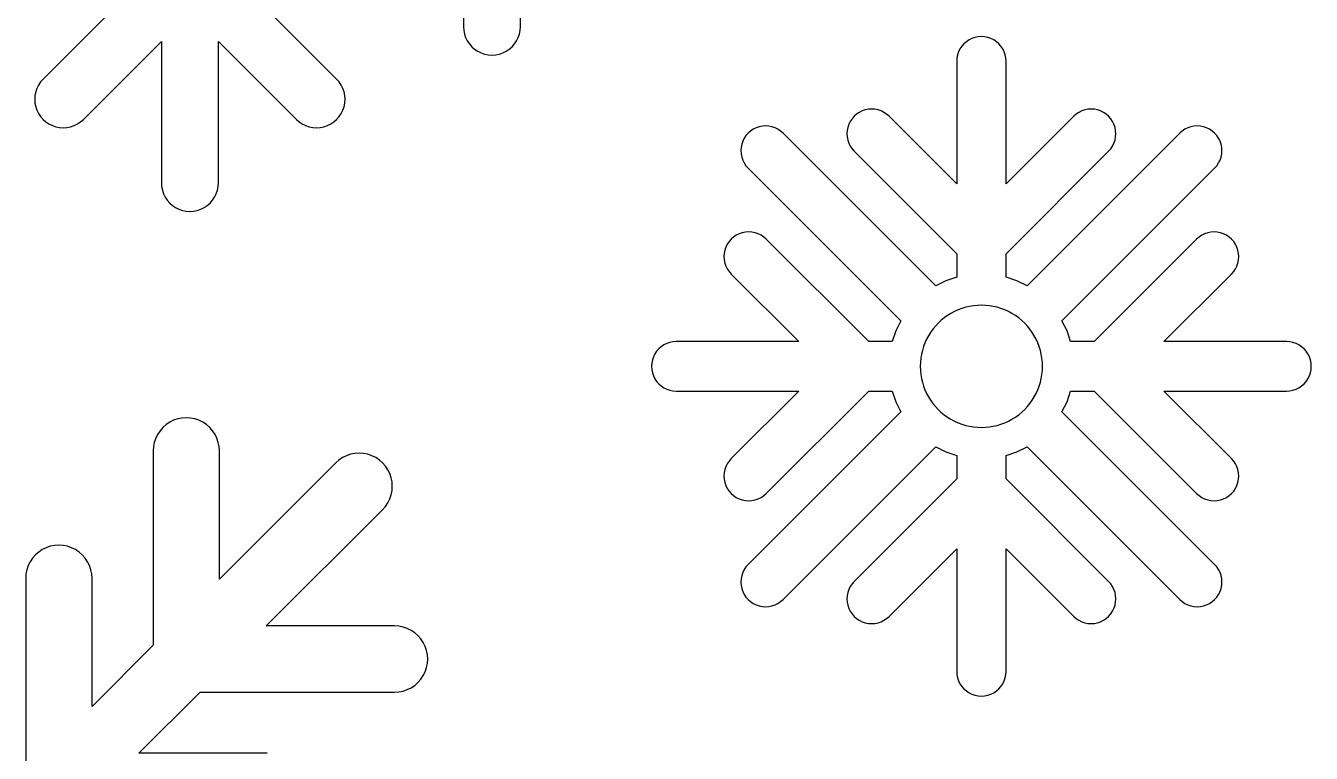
# Model space of a CAD drawing. Extents: x 0 to 210, y 0 to 297.
# Drawn here: x 50.2 to 112.3, y 53.6 to 88.7 of the extents above; entities that cross this region are included whole.
import ezdxf

# ---------------------------------------------------------------- set-up
doc = ezdxf.new("R2010")
doc.units = 0
doc.layers.add('Layer_1', color=7, linetype='CONTINUOUS')

msp = doc.modelspace()

# ---------------------------------------------------------------- linework, layer by layer
at = {"layer": 'Layer_1', "color": 7}
for p, q in [((71.329986, 96.744986), (71.329986, 88.670608)), ((74.081986, 88.670608), (74.081986, 93.993009)), ((56.747496, 91.844705), (51.038036, 86.135209)), ((65.208936, 86.135209), (59.499476, 91.844705)), ((71.329986, 88.670608), (71.341786, 88.491002)), ((71.341786, 88.491002), (71.376886, 88.3145)), ((71.376886, 88.3145), (71.434686, 88.144095)), ((71.434686, 88.144095), (71.514386, 87.982607)), ((73.897686, 87.982607), (73.977286, 88.144095)), ((73.977286, 88.144095), (74.035086, 88.3145)), ((74.035086, 88.3145), (74.070186, 88.491002)), ((74.070186, 88.491002), (74.081986, 88.670608)), ((96.022223, 88.149824), (95.874472, 88.099825)), ((96.175254, 88.179824), (96.022223, 88.149824)), ((96.330939, 88.189826), (96.175254, 88.179835)), ((96.486624, 88.179824), (96.330939, 88.189826)), ((96.639655, 88.149824), (96.486624, 88.179824)), ((96.787406, 88.099825), (96.639655, 88.149824)), ((52.984006, 84.189202), (56.747496, 87.952804)), ((56.747496, 87.952804), (56.747496, 81.126695)), ((59.499476, 81.126695), (59.499476, 87.952804)), ((59.499476, 87.952804), (63.262966, 84.189202)), ((71.514386, 87.982607), (71.614386, 87.833001)), ((71.614386, 87.833001), (71.732986, 87.697704)), ((71.732986, 87.697704), (71.868386, 87.579001)), ((71.868386, 87.579001), (72.017986, 87.47901)), ((73.393986, 87.47901), (73.543686, 87.579001)), ((73.543686, 87.579001), (73.678986, 87.697704)), ((73.678986, 87.697704), (73.797686, 87.833001)), ((73.797686, 87.833001), (73.897686, 87.982607)), ((95.297919, 87.593826), (95.228899, 87.453824)), ((95.384604, 87.723826), (95.297919, 87.593826)), ((95.487479, 87.840824), (95.384604, 87.723826)), ((95.604788, 87.943824), (95.487479, 87.840824)), ((95.734534, 88.030825), (95.604788, 87.943824)), ((95.874472, 88.099825), (95.734534, 88.030825)), ((96.927344, 88.030825), (96.787406, 88.099825)), ((97.05709, 87.943824), (96.927344, 88.030825)), ((97.174399, 87.840824), (97.05709, 87.943824)), ((97.277274, 87.723826), (97.174399, 87.840824)), ((97.363959, 87.593826), (97.277274, 87.723826)), ((97.432979, 87.453824), (97.363959, 87.593826)), ((72.017986, 87.47901), (72.179386, 87.399395)), ((72.179386, 87.399395), (72.349886, 87.341483)), ((72.349886, 87.341483), (72.526386, 87.306403)), ((72.526386, 87.306403), (72.705986, 87.294549)), ((72.705986, 87.294606), (72.885586, 87.306459)), ((72.885586, 87.306403), (73.062086, 87.341483)), ((73.062086, 87.341483), (73.232586, 87.399395)), ((73.232586, 87.399395), (73.393986, 87.47901)), ((95.148319, 87.152826), (95.138109, 86.997826)), ((95.138109, 86.997826), (95.138109, 81.079824)), ((95.178749, 87.305824), (95.148319, 87.152826)), ((95.228899, 87.453824), (95.178749, 87.305824)), ((97.483129, 87.305824), (97.432979, 87.453824)), ((97.513559, 87.152826), (97.483129, 87.305824)), ((97.523769, 86.997826), (97.513559, 87.152826)), ((97.523769, 81.079824), (97.523769, 86.997826)), ((50.739756, 85.688789), (50.681916, 85.518384)), ((50.819366, 85.850192), (50.739756, 85.688789)), ((50.919366, 85.999883), (50.819366, 85.850192)), ((51.038036, 86.135209), (50.919366, 85.999883)), ((65.327606, 85.999883), (65.208936, 86.135209)), ((65.427606, 85.850192), (65.327606, 85.999883)), ((65.507216, 85.688789), (65.427606, 85.850192)), ((65.565056, 85.518384), (65.507216, 85.688789)), ((50.646786, 85.341797), (50.635026, 85.162191)), ((50.635026, 85.162191), (50.646786, 84.982585)), ((50.681916, 85.518384), (50.646786, 85.341797)), ((65.600186, 85.341797), (65.565056, 85.518384)), ((65.611946, 85.162191), (65.600186, 85.341797)), ((65.600186, 84.982585), (65.611946, 85.162191)), ((50.646786, 84.982585), (50.681916, 84.806083)), ((50.681916, 84.806083), (50.739756, 84.635705)), ((50.739756, 84.635705), (50.819366, 84.47419)), ((50.819366, 84.47419), (50.919366, 84.324584)), ((65.327606, 84.324584), (65.427606, 84.47419)), ((65.427606, 84.47419), (65.507216, 84.635705)), ((65.507216, 84.635705), (65.565056, 84.806083)), ((65.565056, 84.806083), (65.600186, 84.982585)), ((90.305979, 84.445832), (90.188669, 84.342821)), ((90.435709, 84.531825), (90.305979, 84.445832)), ((90.575649, 84.600828), (90.435709, 84.531825)), ((90.723399, 84.650838), (90.575649, 84.600828)), ((90.876429, 84.681826), (90.723399, 84.650838)), ((91.032129, 84.691817), (90.876429, 84.681939)), ((91.187809, 84.681826), (91.032129, 84.691704)), ((91.340859, 84.650838), (91.187809, 84.681826)), ((91.488589, 84.600828), (91.340859, 84.650838)), ((91.628549, 84.531825), (91.488589, 84.600828)), ((91.758279, 84.445832), (91.628549, 84.531825)), ((91.875589, 84.342821), (91.758279, 84.445832)), ((100.903599, 84.445832), (100.786289, 84.342821)), ((101.033329, 84.531825), (100.903599, 84.445832)), ((101.173289, 84.600828), (101.033329, 84.531825)), ((101.321019, 84.650838), (101.173289, 84.600828)), ((101.474069, 84.681826), (101.321019, 84.650838)), ((101.629749, 84.691817), (101.474069, 84.681939)), ((101.785449, 84.681826), (101.629749, 84.691704)), ((101.938479, 84.650838), (101.785449, 84.681826)), ((102.086229, 84.600828), (101.938479, 84.650838)), ((102.226169, 84.531825), (102.086229, 84.600828)), ((102.355899, 84.445832), (102.226169, 84.531825)), ((102.473209, 84.342821), (102.355899, 84.445832)), ((50.919366, 84.324584), (51.038036, 84.189202)), ((51.038036, 84.189202), (51.173366, 84.070584)), ((51.173366, 84.070584), (51.323026, 83.970592)), ((51.323026, 83.970592), (51.484446, 83.891006)), ((51.484446, 83.891006), (51.654886, 83.833094)), ((51.654886, 83.833094), (51.831416, 83.797985)), ((51.831416, 83.797985), (52.011016, 83.786132)), ((52.011016, 83.786188), (52.190626, 83.798042)), ((52.190626, 83.797985), (52.367156, 83.833094)), ((52.367156, 83.833094), (52.537596, 83.891006)), ((52.537596, 83.891006), (52.699016, 83.970592)), ((52.699016, 83.970592), (52.848676, 84.070584)), ((52.848676, 84.070584), (52.984006, 84.189202)), ((63.262966, 84.189202), (63.398296, 84.070584)), ((63.398296, 84.070584), (63.547956, 83.970592)), ((63.547956, 83.970592), (63.709376, 83.891006)), ((63.709376, 83.891006), (63.879816, 83.833094)), ((63.879816, 83.833094), (64.056346, 83.797985)), ((64.056346, 83.797985), (64.235956, 83.786132)), ((64.235956, 83.786188), (64.415556, 83.798042)), ((64.415556, 83.797985), (64.592086, 83.833094)), ((64.592086, 83.833094), (64.762526, 83.891006)), ((64.762526, 83.891006), (64.923946, 83.970592)), ((64.923946, 83.970592), (65.073606, 84.070584)), ((65.073606, 84.070584), (65.208936, 84.189202)), ((65.208936, 84.189202), (65.327606, 84.324584)), ((85.457739, 83.784839), (85.317739, 83.715836)), ((85.605439, 83.834821), (85.457739, 83.784839)), ((85.758539, 83.864821), (85.605439, 83.834821)), ((85.914139, 83.875828), (85.758539, 83.864821)), ((86.069839, 83.864821), (85.914139, 83.875828)), ((86.222939, 83.834821), (86.069839, 83.864821)), ((86.370659, 83.784839), (86.222939, 83.834821)), ((86.510599, 83.715836), (86.370659, 83.784839)), ((89.879939, 83.807812), (89.849489, 83.654819)), ((89.930089, 83.955838), (89.879939, 83.807812)), ((89.999089, 84.09582), (89.930089, 83.955838)), ((90.085779, 84.224824), (89.999089, 84.09582)), ((90.188669, 84.342821), (90.085779, 84.224824)), ((95.138109, 81.079824), (91.875589, 84.342821)), ((100.786289, 84.342821), (97.523769, 81.079824)), ((102.576099, 84.224824), (102.473209, 84.342821)), ((102.662789, 84.09582), (102.576099, 84.224824)), ((102.731789, 83.955838), (102.662789, 84.09582)), ((102.781939, 83.807812), (102.731789, 83.955838)), ((102.812389, 83.654819), (102.781939, 83.807812)), ((106.291219, 83.784839), (106.151279, 83.715836)), ((106.438939, 83.834821), (106.291219, 83.784839)), ((106.592039, 83.864821), (106.438939, 83.834821)), ((106.747739, 83.875828), (106.592039, 83.864821)), ((106.903339, 83.864821), (106.747739, 83.875828)), ((107.056439, 83.834821), (106.903339, 83.864821)), ((107.204139, 83.784839), (107.056439, 83.834821)), ((107.344139, 83.715836), (107.204139, 83.784839)), ((84.881139, 83.278815), (84.812139, 83.138833)), ((84.967839, 83.408835), (84.881139, 83.278815)), ((85.070739, 83.525816), (84.967839, 83.408835)), ((85.188039, 83.628827), (85.070739, 83.525816)), ((85.317739, 83.715836), (85.188039, 83.628827)), ((86.640329, 83.628827), (86.510599, 83.715836)), ((86.757639, 83.525816), (86.640329, 83.628827)), ((94.127629, 76.155836), (86.757639, 83.525816)), ((89.839289, 83.498835), (89.849489, 83.342823)), ((89.849489, 83.654819), (89.83929, 83.498835)), ((89.849489, 83.342823), (89.879939, 83.18983)), ((89.879939, 83.18983), (89.930089, 83.042821)), ((105.904239, 83.525816), (98.534249, 76.155836)), ((102.731789, 83.042821), (102.781939, 83.18983)), ((102.781939, 83.18983), (102.812389, 83.342823)), ((102.812389, 83.342823), (102.822589, 83.498835)), ((102.822589, 83.498835), (102.81239, 83.654819)), ((106.021549, 83.628827), (105.904239, 83.525816)), ((106.151279, 83.715836), (106.021549, 83.628827)), ((107.473839, 83.628827), (107.344139, 83.715836)), ((107.591139, 83.525816), (107.473839, 83.628827)), ((107.694039, 83.408835), (107.591139, 83.525816)), ((107.780739, 83.278815), (107.694039, 83.408835)), ((107.849739, 83.138833), (107.780739, 83.278815)), ((84.721339, 82.682818), (84.731539, 82.526834)), ((84.731539, 82.837814), (84.72134, 82.682818)), ((84.761939, 82.990835), (84.731539, 82.837814)), ((84.812139, 83.138833), (84.761939, 82.990835)), ((89.930089, 83.042821), (89.999089, 82.902838)), ((89.999089, 82.902838), (90.085779, 82.772819)), ((90.085779, 82.772819), (90.188669, 82.655837)), ((90.188669, 82.655837), (95.138109, 77.705829)), ((97.523769, 77.705829), (102.473209, 82.655837)), ((102.473209, 82.655837), (102.576099, 82.772819)), ((102.576099, 82.772819), (102.662789, 82.902838)), ((102.662789, 82.902838), (102.731789, 83.042821)), ((107.899939, 82.990835), (107.849739, 83.138833)), ((107.930339, 82.837814), (107.899939, 82.990835)), ((107.930339, 82.526834), (107.940539, 82.682818)), ((107.940539, 82.682818), (107.93034, 82.837814)), ((84.731539, 82.526834), (84.761939, 82.373813)), ((84.761939, 82.373813), (84.812139, 82.225815)), ((84.812139, 82.225815), (84.881139, 82.085833)), ((84.881139, 82.085833), (84.967839, 81.956829)), ((84.967839, 81.956829), (85.070739, 81.838832)), ((107.591139, 81.838832), (107.694039, 81.956829)), ((107.694039, 81.956829), (107.780739, 82.085833)), ((107.780739, 82.085833), (107.849739, 82.225815)), ((107.849739, 82.225815), (107.899939, 82.373813)), ((107.899939, 82.373813), (107.930339, 82.526834)), ((85.070739, 81.838832), (92.440699, 74.468825)), ((100.221179, 74.468825), (107.591139, 81.838832)), ((56.747496, 81.126695), (56.759256, 80.947089)), ((56.759256, 80.947089), (56.794386, 80.770587)), ((56.794386, 80.770587), (56.852226, 80.600097)), ((59.394746, 80.600097), (59.452586, 80.770587)), ((59.452586, 80.770587), (59.487716, 80.947089)), ((59.487716, 80.947089), (59.499476, 81.126695)), ((56.852226, 80.600097), (56.931836, 80.438694)), ((56.931836, 80.438694), (57.031846, 80.289088)), ((57.031846, 80.289088), (57.150509, 80.153706)), ((57.150509, 80.153706), (57.28584, 80.035088)), ((58.961132, 80.035088), (59.096463, 80.153706)), ((59.096463, 80.153706), (59.215126, 80.289088)), ((59.215126, 80.289088), (59.315136, 80.438694)), ((59.315136, 80.438694), (59.394746, 80.600097)), ((57.28584, 80.035088), (57.435498, 79.935097)), ((57.435498, 79.935097), (57.59692, 79.855397)), ((57.59692, 79.855397), (57.767361, 79.797598)), ((57.767361, 79.797598), (57.94389, 79.76249)), ((57.94389, 79.76249), (58.123486, 79.750693)), ((58.123486, 79.750693), (58.303082, 79.762546)), ((58.303082, 79.76249), (58.479611, 79.797598)), ((58.479611, 79.797598), (58.650052, 79.855397)), ((58.650052, 79.855397), (58.811474, 79.935097)), ((58.811474, 79.935097), (58.961132, 80.035088)), ((84.151439, 78.290819), (84.064739, 78.160828)), ((84.254339, 78.407829), (84.151439, 78.290819)), ((84.371639, 78.510811), (84.254339, 78.407829)), ((84.501339, 78.597821), (84.371639, 78.510811)), ((84.641239, 78.666824), (84.501339, 78.597821)), ((84.789039, 78.716834), (84.641239, 78.666824)), ((84.942039, 78.746834), (84.789039, 78.716834)), ((85.097739, 78.757812), (84.942039, 78.746806)), ((85.253439, 78.746834), (85.097739, 78.757841)), ((85.406439, 78.716834), (85.253439, 78.746834)), ((85.554239, 78.666824), (85.406439, 78.716834)), ((85.694139, 78.597821), (85.554239, 78.666824)), ((85.823939, 78.510811), (85.694139, 78.597821)), ((85.941239, 78.407829), (85.823939, 78.510811)), ((90.890679, 73.458836), (85.941239, 78.407829)), ((106.720639, 78.407829), (101.771199, 73.458836)), ((106.837939, 78.510811), (106.720639, 78.407829)), ((106.967739, 78.597821), (106.837939, 78.510811)), ((107.107639, 78.666824), (106.967739, 78.597821)), ((107.255439, 78.716834), (107.107639, 78.666824)), ((107.408439, 78.746834), (107.255439, 78.716834)), ((107.564139, 78.757812), (107.408439, 78.746806)), ((107.719839, 78.746834), (107.564139, 78.757841)), ((107.872839, 78.716834), (107.719839, 78.746834)), ((108.020639, 78.666824), (107.872839, 78.716834)), ((108.160539, 78.597821), (108.020639, 78.666824)), ((108.290239, 78.510811), (108.160539, 78.597821)), ((108.407539, 78.407829), (108.290239, 78.510811)), ((108.510439, 78.290819), (108.407539, 78.407829)), ((108.597139, 78.160828), (108.510439, 78.290819)), ((83.915139, 77.720815), (83.90494, 77.564831)), ((83.945539, 77.873836), (83.915139, 77.720815)), ((83.995739, 78.020817), (83.945539, 77.873836)), ((84.064739, 78.160828), (83.995739, 78.020817)), ((95.138109, 77.705829), (95.138109, 76.574823)), ((97.523769, 76.574823), (97.523769, 77.705829)), ((108.666139, 78.020817), (108.597139, 78.160828)), ((108.716339, 77.873836), (108.666139, 78.020817)), ((108.746739, 77.720815), (108.716339, 77.873836)), ((108.756939, 77.564831), (108.74674, 77.720815)), ((83.904939, 77.564831), (83.915139, 77.408818)), ((83.915139, 77.408818), (83.945539, 77.255826)), ((83.945539, 77.255826), (83.995739, 77.107828)), ((83.995739, 77.107828), (84.064739, 76.967818)), ((84.064739, 76.967818), (84.151439, 76.838814)), ((108.510439, 76.838814), (108.597139, 76.967818)), ((108.597139, 76.967818), (108.666139, 77.107828)), ((108.666139, 77.107828), (108.716339, 77.255826)), ((108.716339, 77.255826), (108.746739, 77.408818)), ((108.746739, 77.408818), (108.756939, 77.564831)), ((84.151439, 76.838814), (84.254339, 76.720817)), ((84.254339, 76.720817), (87.516819, 73.458836)), ((94.619149, 76.39883), (94.127629, 76.155836)), ((95.138109, 76.574823), (94.619149, 76.39883)), ((98.042729, 76.39883), (97.523769, 76.574823)), ((98.534249, 76.155836), (98.042729, 76.39883)), ((105.145059, 73.458836), (108.407539, 76.720817)), ((108.407539, 76.720817), (108.510439, 76.838814)), ((92.440699, 74.468825), (92.198309, 73.977815)), ((100.463569, 73.977815), (100.221179, 74.468825)), ((92.198309, 73.977815), (92.022149, 73.458836)), ((100.639729, 73.458836), (100.463569, 73.977815)), ((81.003039, 73.298816), (80.873239, 73.211835)), ((81.142939, 73.367819), (81.003039, 73.298816)), ((81.290639, 73.417829), (81.142939, 73.367819)), ((81.443739, 73.448817), (81.290639, 73.417829)), ((81.599439, 73.458836), (81.443739, 73.448958)), ((87.516819, 73.458836), (81.599439, 73.458836)), ((92.022149, 73.458836), (90.890679, 73.458836)), ((101.771199, 73.458836), (100.639729, 73.458836)), ((111.062439, 73.458836), (105.145059, 73.458836)), ((111.218139, 73.448817), (111.062439, 73.458695)), ((111.371239, 73.417829), (111.218139, 73.448817)), ((111.518939, 73.367819), (111.371239, 73.417829)), ((111.658839, 73.298816), (111.518939, 73.367819)), ((111.788639, 73.211835), (111.658839, 73.298816)), ((80.497339, 72.721813), (80.447239, 72.574831)), ((80.566339, 72.861823), (80.497339, 72.721813)), ((80.653039, 72.991815), (80.566339, 72.861823)), ((80.755939, 73.108824), (80.653039, 72.991815)), ((80.873239, 73.211835), (80.755939, 73.108824)), ((111.905939, 73.108824), (111.788639, 73.211835)), ((112.008839, 72.991815), (111.905939, 73.108824)), ((112.095539, 72.861823), (112.008839, 72.991815)), ((112.164539, 72.721813), (112.095539, 72.861823)), ((112.214639, 72.574831), (112.164539, 72.721813)), ((80.406539, 72.265826), (80.416739, 72.109814)), ((80.416739, 72.421839), (80.40654, 72.265826)), ((80.447239, 72.574831), (80.416739, 72.421839)), ((80.416739, 72.109814), (80.447239, 71.956821)), ((99.280939, 72.265826), (99.280939, 72.265826)), ((112.245139, 72.421839), (112.214639, 72.574831)), ((112.214639, 71.956821), (112.245139, 72.109814)), ((112.245139, 72.109814), (112.255339, 72.265826)), ((112.255339, 72.265826), (112.24514, 72.421839)), ((80.447239, 71.956821), (80.497339, 71.809812)), ((80.497339, 71.809812), (80.566339, 71.669829)), ((80.566339, 71.669829), (80.653039, 71.539838)), ((80.653039, 71.539838), (80.755939, 71.422829)), ((80.755939, 71.422829), (80.873239, 71.319817)), ((111.788639, 71.319817), (111.905939, 71.422829)), ((111.905939, 71.422829), (112.008839, 71.539838)), ((112.008839, 71.539838), (112.095539, 71.669829)), ((112.095539, 71.669829), (112.164539, 71.809812)), ((112.164539, 71.809812), (112.214639, 71.956821)), ((80.873239, 71.319817), (81.003039, 71.232837)), ((81.003039, 71.232837), (81.142939, 71.163833)), ((81.142939, 71.163833), (81.290639, 71.113823)), ((81.290639, 71.113823), (81.443739, 71.082835)), ((81.443739, 71.082835), (81.599439, 71.072958)), ((81.599439, 71.072817), (87.516819, 71.072817)), ((87.516819, 71.072817), (84.254339, 67.810836)), ((85.941239, 66.123824), (90.890679, 71.072817)), ((90.890679, 71.072817), (92.022149, 71.072817)), ((92.022149, 71.072817), (92.198309, 70.553838)), ((100.463569, 70.553838), (100.639729, 71.072817)), ((100.639729, 71.072817), (101.771199, 71.072817)), ((101.771199, 71.072817), (106.720639, 66.123824)), ((108.407539, 67.810836), (105.145059, 71.072817)), ((105.145059, 71.072817), (111.062439, 71.072817)), ((111.062439, 71.072817), (111.218139, 71.082694)), ((111.218139, 71.082835), (111.371239, 71.113823)), ((111.371239, 71.113823), (111.518939, 71.163833)), ((111.518939, 71.163833), (111.658839, 71.232837)), ((111.658839, 71.232837), (111.788639, 71.319817)), ((92.198309, 70.553838), (92.440699, 70.062828)), ((100.221179, 70.062828), (100.463569, 70.553838)), ((57.151024, 69.565586), (56.977023, 69.449285)), ((57.338723, 69.658186), (57.151024, 69.565586)), ((57.536924, 69.725485), (57.338723, 69.658186)), ((57.742224, 69.766286), (57.536924, 69.725485)), ((57.951023, 69.779985), (57.742224, 69.766297)), ((58.159923, 69.766286), (57.951023, 69.779974)), ((58.365124, 69.725485), (58.159923, 69.766286)), ((58.563323, 69.658186), (58.365124, 69.725485)), ((58.751024, 69.565586), (58.563323, 69.658186)), ((58.925023, 69.449285), (58.751024, 69.565586)), ((92.440699, 70.062828), (85.070739, 62.69282)), ((107.591139, 62.69282), (100.221179, 70.062828)), ((56.565424, 68.979986), (56.472824, 68.792286)), ((56.681623, 69.153985), (56.565424, 68.979986)), ((56.819624, 69.311287), (56.681623, 69.153985)), ((56.977023, 69.449285), (56.819624, 69.311287)), ((59.082424, 69.311287), (58.925023, 69.449285)), ((59.220423, 69.153985), (59.082424, 69.311287)), ((59.336724, 68.979986), (59.220423, 69.153985)), ((59.429224, 68.792286), (59.336724, 68.979986)), ((56.364723, 68.388787), (56.351024, 68.179985)), ((56.405523, 68.594087), (56.364723, 68.388787)), ((56.472824, 68.792286), (56.405523, 68.594087)), ((59.496523, 68.594087), (59.429224, 68.792286)), ((59.537323, 68.388787), (59.496523, 68.594087)), ((59.551024, 68.179985), (59.537325, 68.388787)), ((86.757639, 61.005837), (94.127629, 68.375816)), ((94.127629, 68.375816), (94.619149, 68.132823)), ((98.042729, 68.132823), (98.534249, 68.375816)), ((98.534249, 68.375816), (105.904239, 61.005837)), ((56.351024, 68.179985), (56.351024, 58.791186)), ((59.551024, 61.991185), (59.551024, 68.179985)), ((65.320824, 67.741587), (65.163524, 67.603586)), ((65.494924, 67.857885), (65.320824, 67.741587)), ((65.682623, 67.950485), (65.494924, 67.857885)), ((65.880824, 68.017685), (65.682623, 67.950485)), ((66.086023, 68.058587), (65.880824, 68.017685)), ((66.294923, 68.072286), (66.086023, 68.058599)), ((66.503724, 68.058587), (66.294923, 68.072275)), ((66.709024, 68.017685), (66.503724, 68.058587)), ((66.907223, 67.950485), (66.709024, 68.017685)), ((67.094924, 67.857885), (66.907223, 67.950485)), ((67.268923, 67.741587), (67.094924, 67.857885)), ((67.426224, 67.603586), (67.268923, 67.741587)), ((84.151439, 67.692839), (84.064739, 67.563835)), ((84.254339, 67.810836), (84.151439, 67.692839)), ((94.619149, 68.132823), (95.138109, 67.956829)), ((95.138109, 67.956829), (95.138109, 66.825824)), ((97.523769, 67.956829), (98.042729, 68.132823)), ((97.523769, 66.825824), (97.523769, 67.956829)), ((108.510439, 67.692839), (108.407539, 67.810836)), ((108.597139, 67.563835), (108.510439, 67.692839)), ((65.163524, 67.603586), (59.551024, 61.991185)), ((67.564224, 67.446286), (67.426224, 67.603586)), ((67.680524, 67.272285), (67.564224, 67.446286)), ((67.773124, 67.084585), (67.680524, 67.272285)), ((67.840323, 66.886386), (67.773124, 67.084585)), ((83.915139, 67.122834), (83.90494, 66.966822)), ((83.945539, 67.275827), (83.915139, 67.122834)), ((83.995739, 67.423824), (83.945539, 67.275827)), ((84.064739, 67.563835), (83.995739, 67.423824)), ((108.666139, 67.423824), (108.597139, 67.563835)), ((108.716339, 67.275827), (108.666139, 67.423824)), ((108.746739, 67.122834), (108.716339, 67.275827)), ((108.756939, 66.966822), (108.74674, 67.122834)), ((67.881223, 66.681086), (67.840323, 66.886386)), ((67.881223, 66.263386), (67.894922, 66.472287)), ((67.894924, 66.472287), (67.881225, 66.681086)), ((83.904939, 66.966822), (83.915139, 66.810838)), ((83.915139, 66.810838), (83.945539, 66.657817)), ((83.945539, 66.657817), (83.995739, 66.510835)), ((83.995739, 66.510835), (84.064739, 66.370825)), ((95.138109, 66.825824), (90.188669, 61.875815)), ((102.473209, 61.875815), (97.523769, 66.825824)), ((108.597139, 66.370825), (108.666139, 66.510835)), ((108.666139, 66.510835), (108.716339, 66.657817)), ((108.716339, 66.657817), (108.746739, 66.810838)), ((108.746739, 66.810838), (108.756939, 66.966822)), ((67.680524, 65.672286), (67.773124, 65.859986)), ((67.773124, 65.859986), (67.840323, 66.058185)), ((67.840323, 66.058185), (67.881223, 66.263386)), ((84.064739, 66.370825), (84.151439, 66.240833)), ((84.151439, 66.240833), (84.254339, 66.123824)), ((84.254339, 66.123824), (84.371639, 66.020813)), ((84.371639, 66.020813), (84.501339, 65.933832)), ((84.501339, 65.933832), (84.641239, 65.864829)), ((84.641239, 65.864829), (84.789039, 65.814819)), ((84.789039, 65.814819), (84.942039, 65.784819)), ((84.942039, 65.784819), (85.097739, 65.773812)), ((85.097739, 65.773812), (85.253439, 65.784819)), ((85.253439, 65.784819), (85.406439, 65.814819)), ((85.406439, 65.814819), (85.554239, 65.864829)), ((85.554239, 65.864829), (85.694139, 65.933832)), ((85.694139, 65.933832), (85.823939, 66.020813)), ((85.823939, 66.020813), (85.941239, 66.123824)), ((106.720639, 66.123824), (106.837939, 66.020813)), ((106.837939, 66.020813), (106.967739, 65.933832)), ((106.967739, 65.933832), (107.107639, 65.864829)), ((107.107639, 65.864829), (107.255439, 65.814819)), ((107.255439, 65.814819), (107.408439, 65.784819)), ((107.408439, 65.784819), (107.564139, 65.773812)), ((107.564139, 65.773812), (107.719839, 65.784819)), ((107.719839, 65.784819), (107.872839, 65.814819)), ((107.872839, 65.814819), (108.020639, 65.864829)), ((108.020639, 65.864829), (108.160539, 65.933832)), ((108.160539, 65.933832), (108.290239, 66.020813)), ((108.290239, 66.020813), (108.407539, 66.123824)), ((108.407539, 66.123824), (108.510439, 66.240833)), ((108.510439, 66.240833), (108.597139, 66.370825)), ((61.813824, 59.728386), (67.426224, 65.340886)), ((67.426224, 65.340886), (67.564224, 65.498185)), ((67.564224, 65.498185), (67.680524, 65.672286)), ((50.825193, 63.297487), (50.667844, 63.159486)), ((50.999223, 63.413785), (50.825193, 63.297487)), ((51.186924, 63.506385), (50.999223, 63.413785)), ((51.385123, 63.573585), (51.186924, 63.506385)), ((51.590324, 63.614485), (51.385123, 63.573585)), ((51.799224, 63.628085), (51.590324, 63.614482)), ((52.008023, 63.614485), (51.799224, 63.628088)), ((52.213323, 63.573585), (52.008023, 63.614485)), ((52.411524, 63.506385), (52.213323, 63.573585)), ((52.599223, 63.413785), (52.411524, 63.506385)), ((52.773224, 63.297487), (52.599223, 63.413785)), ((52.930623, 63.159486), (52.773224, 63.297487)), ((91.875589, 60.188832), (95.138109, 63.451829)), ((95.138109, 63.451829), (95.138109, 57.533826)), ((97.523769, 57.533826), (97.523769, 63.451829)), ((97.523769, 63.451829), (100.786289, 60.188832)), ((50.413573, 62.828087), (50.320994, 62.640386)), ((50.529844, 63.002187), (50.413573, 62.828087)), ((50.667844, 63.159486), (50.529844, 63.002187)), ((53.068523, 63.002187), (52.930623, 63.159486)), ((53.184823, 62.828087), (53.068523, 63.002187)), ((53.277423, 62.640386), (53.184823, 62.828087)), ((85.070739, 62.69282), (84.967839, 62.574823)), ((107.694039, 62.574823), (107.591139, 62.69282)), ((50.212904, 62.236986), (50.199213, 62.028187)), ((50.253733, 62.442286), (50.212904, 62.236986)), ((50.320994, 62.640386), (50.253733, 62.442286)), ((53.344724, 62.442286), (53.277423, 62.640386)), ((53.385524, 62.236986), (53.344724, 62.442286)), ((53.399223, 62.028187), (53.385524, 62.236986)), ((84.761939, 62.157812), (84.731539, 62.004819)), ((84.812139, 62.305837), (84.761939, 62.157812)), ((84.881139, 62.445819), (84.812139, 62.305837)), ((84.967839, 62.574823), (84.881139, 62.445819)), ((107.780739, 62.445819), (107.694039, 62.574823)), ((107.849739, 62.305837), (107.780739, 62.445819)), ((107.899939, 62.157812), (107.849739, 62.305837)), ((107.930339, 62.004819), (107.899939, 62.157812)), ((50.199214, 62.028187), (50.199214, 52.639297)), ((53.399223, 55.839274), (53.399223, 62.028187)), ((84.721339, 61.848835), (84.731539, 61.693838)), ((84.731539, 62.004819), (84.72134, 61.848835)), ((84.731539, 61.693838), (84.761939, 61.540817)), ((84.761939, 61.540817), (84.812139, 61.39282)), ((89.930089, 61.488832), (89.879939, 61.341823)), ((89.999089, 61.628814), (89.930089, 61.488832)), ((90.085779, 61.758834), (89.999089, 61.628814)), ((90.188669, 61.875815), (90.085779, 61.758834)), ((102.576099, 61.758834), (102.473209, 61.875815)), ((102.662789, 61.628814), (102.576099, 61.758834)), ((102.731789, 61.488832), (102.662789, 61.628814)), ((102.781939, 61.341823), (102.731789, 61.488832)), ((107.849739, 61.39282), (107.899939, 61.540817)), ((107.899939, 61.540817), (107.930339, 61.693838)), ((107.930339, 61.693838), (107.940539, 61.848835)), ((107.940539, 61.848835), (107.93034, 62.004819)), ((84.812139, 61.39282), (84.881139, 61.252838)), ((84.881139, 61.252838), (84.967839, 61.122818)), ((84.967839, 61.122818), (85.070739, 61.005837)), ((85.070739, 61.005837), (85.188039, 60.902826)), ((85.188039, 60.902826), (85.317739, 60.815817)), ((85.317739, 60.815817), (85.457739, 60.746813)), ((86.370659, 60.746813), (86.510599, 60.815817)), ((86.510599, 60.815817), (86.640329, 60.902826)), ((86.640329, 60.902826), (86.757639, 61.005837)), ((89.839289, 61.032817), (89.849489, 60.876833)), ((89.849489, 61.18883), (89.83929, 61.032817)), ((89.879939, 61.341823), (89.849489, 61.18883)), ((89.849489, 60.876833), (89.879939, 60.723812)), ((102.812389, 61.18883), (102.781939, 61.341823)), ((102.781939, 60.723812), (102.812389, 60.876833)), ((102.812389, 60.876833), (102.822589, 61.032817)), ((102.822589, 61.032817), (102.81239, 61.18883)), ((105.904239, 61.005837), (106.021549, 60.902826)), ((106.021549, 60.902826), (106.151279, 60.815817)), ((106.151279, 60.815817), (106.291219, 60.746813)), ((107.204139, 60.746813), (107.344139, 60.815817)), ((107.344139, 60.815817), (107.473839, 60.902826)), ((107.473839, 60.902826), (107.591139, 61.005837)), ((107.591139, 61.005837), (107.694039, 61.122818)), ((107.694039, 61.122818), (107.780739, 61.252838)), ((107.780739, 61.252838), (107.849739, 61.39282)), ((85.457739, 60.746813), (85.605439, 60.696832)), ((85.605439, 60.696832), (85.758539, 60.666832)), ((85.758539, 60.666832), (85.914139, 60.655825)), ((85.914139, 60.655825), (86.069839, 60.666832)), ((86.069839, 60.666832), (86.222939, 60.696832)), ((86.222939, 60.696832), (86.370659, 60.746813)), ((89.879939, 60.723812), (89.930089, 60.575815)), ((89.930089, 60.575815), (89.999089, 60.435833)), ((89.999089, 60.435833), (90.085779, 60.306829)), ((90.085779, 60.306829), (90.188669, 60.188832)), ((102.473209, 60.188832), (102.576099, 60.306829)), ((102.576099, 60.306829), (102.662789, 60.435833)), ((102.662789, 60.435833), (102.731789, 60.575815)), ((102.731789, 60.575815), (102.781939, 60.723812)), ((106.291219, 60.746813), (106.438939, 60.696832)), ((106.438939, 60.696832), (106.592039, 60.666832)), ((106.592039, 60.666832), (106.747739, 60.655825)), ((106.747739, 60.655825), (106.903339, 60.666832)), ((106.903339, 60.666832), (107.056439, 60.696832)), ((107.056439, 60.696832), (107.204139, 60.746813)), ((68.002624, 59.728386), (61.813824, 59.728386)), ((68.211423, 59.714687), (68.002624, 59.728375)), ((68.416723, 59.673886), (68.211423, 59.714687)), ((68.614924, 59.606585), (68.416723, 59.673886)), ((68.802623, 59.514087), (68.614924, 59.606585)), ((90.188669, 60.188832), (90.305979, 60.085821)), ((90.305979, 60.085821), (90.435709, 59.999828)), ((90.435709, 59.999828), (90.575649, 59.930824)), ((90.575649, 59.930824), (90.723399, 59.880815)), ((90.723399, 59.880815), (90.876429, 59.849827)), ((90.876429, 59.849827), (91.032129, 59.839949)), ((91.032129, 59.839836), (91.187809, 59.849714)), ((91.187809, 59.849827), (91.340859, 59.880815)), ((91.340859, 59.880815), (91.488589, 59.930824)), ((91.488589, 59.930824), (91.628549, 59.999828)), ((91.628549, 59.999828), (91.758279, 60.085821)), ((91.758279, 60.085821), (91.875589, 60.188832)), ((100.786289, 60.188832), (100.903599, 60.085821)), ((100.903599, 60.085821), (101.033329, 59.999828)), ((101.033329, 59.999828), (101.173289, 59.930824)), ((101.173289, 59.930824), (101.321019, 59.880815)), ((101.321019, 59.880815), (101.474069, 59.849827)), ((101.474069, 59.849827), (101.629749, 59.839949)), ((101.629749, 59.839836), (101.785449, 59.849714)), ((101.785449, 59.849827), (101.938479, 59.880815)), ((101.938479, 59.880815), (102.086229, 59.930824)), ((102.086229, 59.930824), (102.226169, 59.999828)), ((102.226169, 59.999828), (102.355899, 60.085821)), ((102.355899, 60.085821), (102.473209, 60.188832)), ((68.976624, 59.397786), (68.802623, 59.514087)), ((69.133923, 59.259787), (68.976624, 59.397786)), ((69.271924, 59.102386), (69.133923, 59.259787)), ((69.388222, 58.928385), (69.271924, 59.102386)), ((56.351024, 58.791186), (53.399223, 55.839274)), ((69.480822, 58.740685), (69.388222, 58.928385)), ((69.548124, 58.542486), (69.480822, 58.740685)), ((69.588925, 58.337285), (69.548124, 58.542486)), ((69.602624, 58.128387), (69.588936, 58.337285)), ((69.480822, 57.516086), (69.548124, 57.714285)), ((69.548124, 57.714285), (69.588925, 57.919587)), ((69.588925, 57.919587), (69.602612, 58.128387)), ((69.133923, 56.996986), (69.271924, 57.154387)), ((69.271924, 57.154387), (69.388222, 57.328386)), ((69.388222, 57.328386), (69.480822, 57.516086)), ((95.138109, 57.533826), (95.148319, 57.37883)), ((95.148319, 57.37883), (95.178749, 57.225837)), ((95.178749, 57.225837), (95.228899, 57.077812)), ((97.432979, 57.077812), (97.483129, 57.225837)), ((97.483129, 57.225837), (97.513559, 57.37883)), ((97.513559, 57.37883), (97.523769, 57.533826)), ((55.661924, 53.576585), (58.613823, 56.528387)), ((58.613823, 56.528387), (68.002624, 56.528387)), ((68.002624, 56.528387), (68.211423, 56.542075)), ((68.211423, 56.542086), (68.416723, 56.582887)), ((68.416723, 56.582887), (68.614924, 56.650186)), ((68.614924, 56.650186), (68.802623, 56.742786)), ((68.802623, 56.742786), (68.976624, 56.858985)), ((68.976624, 56.858985), (69.133923, 56.996986)), ((95.228899, 57.077812), (95.297919, 56.937829)), ((95.297919, 56.937829), (95.384604, 56.807838)), ((95.384604, 56.807838), (95.487479, 56.690829)), ((95.487479, 56.690829), (95.604788, 56.587817)), ((95.604788, 56.587817), (95.734534, 56.500837)), ((95.734534, 56.500837), (95.874472, 56.431833)), ((96.787406, 56.431833), (96.927344, 56.500837)), ((96.927344, 56.500837), (97.05709, 56.587817)), ((97.05709, 56.587817), (97.174399, 56.690829)), ((97.174399, 56.690829), (97.277274, 56.807838)), ((97.277274, 56.807838), (97.363959, 56.937829)), ((97.363959, 56.937829), (97.432979, 57.077812)), ((95.874472, 56.431833), (96.022223, 56.381823)), ((96.022223, 56.381823), (96.175254, 56.351823)), ((96.175254, 56.351823), (96.330939, 56.341833)), ((96.330939, 56.341833), (96.486624, 56.35171)), ((96.486624, 56.351823), (96.639655, 56.381823)), ((96.639655, 56.381823), (96.787406, 56.431833)), ((61.850823, 53.576585), (55.661924, 53.576585))]:
    msp.add_line(p, q, dxfattribs=at)
for points in [[(97.805939, 74.820601), (96.893206, 75.347568), (95.768673, 75.347568), (94.855939, 74.820601)], [(94.855939, 74.820601), (93.943206, 74.293635), (93.380939, 73.31976), (93.380939, 72.265826)], [(99.280939, 72.265826), (99.280939, 73.31976), (98.718673, 74.293635), (97.805939, 74.820601)], [(93.380939, 72.265826), (93.380939, 71.211893), (93.943206, 70.238018), (94.855939, 69.711051)], [(97.805939, 69.711051), (98.718673, 70.238018), (99.280939, 71.211893), (99.280939, 72.265826)], [(94.855939, 69.711051), (95.768673, 69.184085), (96.893206, 69.184085), (97.805939, 69.711051)]]:
    msp.add_open_spline(points, degree=3, dxfattribs=at)

doc.saveas('drawing.dxf')
